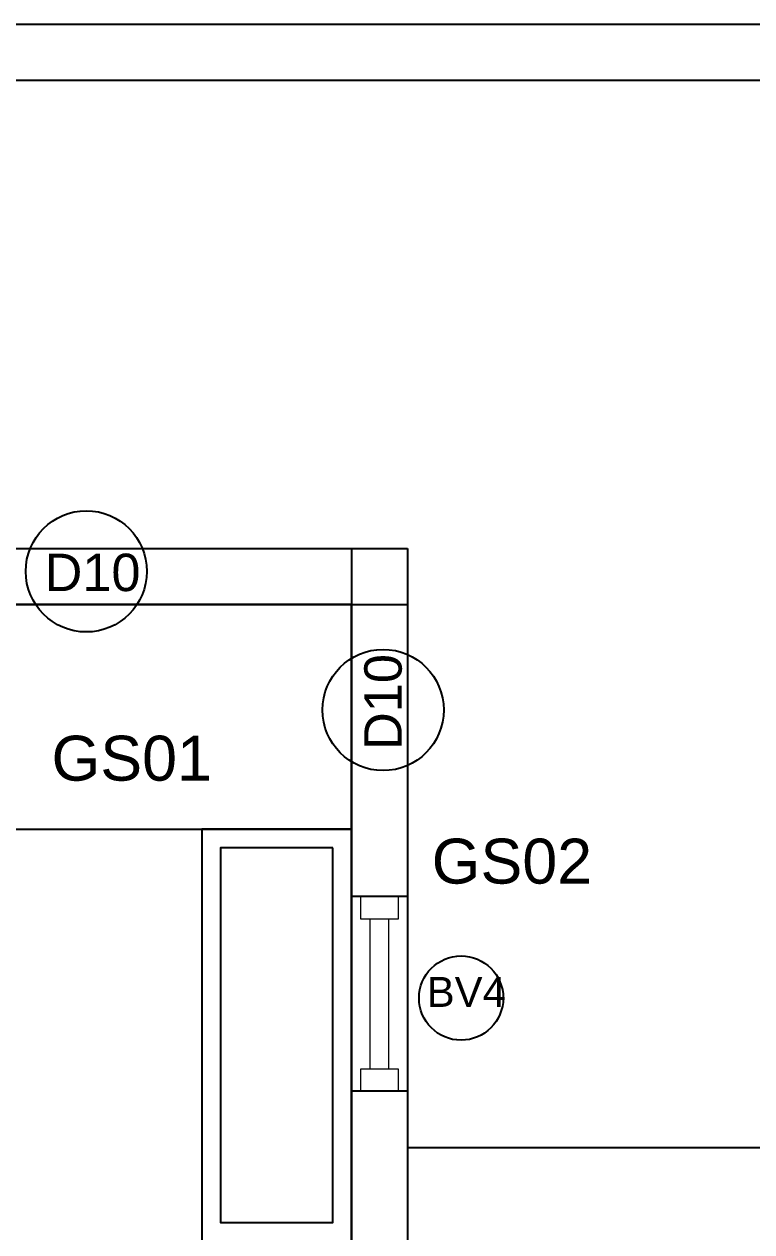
# Model space of a CAD drawing. Header units: centimetres. Extents: x -9 to 689, y 2 to 1997.
# Drawn here: x 241 to 435.4, y 1674.1 to 1996.6 of the extents above; entities that cross this region are included whole.
import ezdxf

# ---------------------------------------------------------------- set-up
doc = ezdxf.new("R2010")
doc.units = ezdxf.units.CM
doc.header["$MEASUREMENT"] = 0
for name, color, linetype in [('ARS-Dinding', 7, 'Continuous'), ('ARS-FURNITURE', 252, 'Continuous'), ('ARS-LANTAI', 2, 'Continuous'), ('TEKS', 7, 'Continuous')]:
    doc.layers.add(name, color=color, linetype=linetype)
doc.layers.add('ARS-KUSEN', color=25, linetype='Continuous', lineweight=9)
doc.styles.get("Standard").update_dxf_attribs({"font": 'arial.ttf'})

msp = doc.modelspace()

# ---------------------------------------------------------------- linework, layer by layer
at = {"layer": 'ARS-Dinding'}
for p, q in [((14.43, 1996.65), (654.43, 1996.65)), ((14.43, 1981.65), (654.43, 1981.65)), ((14.43, 1856.65), (343.43, 1856.65)), ((328.43, 1856.65), (328.43, 1476.65)), ((343.43, 1856.65), (343.43, 1476.65)), ((14.43, 1841.65), (343.43, 1841.65)), ((343.43, 1763.68), (328.43, 1763.68)), ((343.43, 1711.68), (328.43, 1711.68))]:
    msp.add_line(p, q, dxfattribs=at)
msp.add_lwpolyline([(29.43, 1781.65), (328.43, 1781.65), (328.43, 1841.65), (29.43, 1841.65)], close=True, dxfattribs=at)
at = {"layer": 'ARS-FURNITURE'}
for points in [[(328.43, 1781.65), (288.43, 1781.65), (288.43, 1671.65), (328.43, 1671.65)], [(323.43, 1776.65), (293.43, 1776.65), (293.43, 1676.65), (323.43, 1676.65)]]:
    msp.add_lwpolyline(points, close=True, dxfattribs=at)
at = {"layer": 'ARS-KUSEN'}
for p, q in [((333.43, 1717.68), (333.43, 1757.68)), ((338.43, 1717.68), (338.43, 1757.68))]:
    msp.add_line(p, q, dxfattribs=at)
for points in [[(330.93, 1757.68), (330.93, 1763.68), (340.93, 1763.68), (340.93, 1757.68)], [(330.93, 1711.68), (330.93, 1717.68), (340.93, 1717.68), (340.93, 1711.68)]]:
    msp.add_lwpolyline(points, close=True, dxfattribs=at)
at = {"layer": 'ARS-LANTAI'}
msp.add_line((343.43, 1696.65), (588.34, 1696.65), dxfattribs=at)
at = {"layer": 'TEKS', "color": 5}
for centre in [(257.58, 1850.52), (336.9, 1813.5)]:
    msp.add_circle(centre, 16.19, dxfattribs=at)
at = {"layer": 'TEKS'}
msp.add_circle((357.74, 1736.57), 11.25, dxfattribs=at)

# ---------------------------------------------------------------- texts
at = {"layer": 'TEKS', "attachment_point": 1}
for s, insert, char_height in [('D10', (246.44, 1855.24), 10), ('BV4', (348.56, 1742.21), 8)]:
    msp.add_mtext_dynamic_manual_height_columns(s, width=29.6432, gutter_width=1, heights=[0], dxfattribs=dict(at, insert=insert, char_height=char_height))
at = {"layer": 'TEKS', "insert": (331.86, 1802.81), "char_height": 10, "attachment_point": 1, "rotation": 90}
msp.add_mtext_dynamic_manual_height_columns('D10', width=29.6432, gutter_width=1, heights=[0], dxfattribs=at)
at = {"layer": 'TEKS', "color": 6, "char_height": 12, "attachment_point": 1}
for s, insert in [('GS01', (248.28, 1806.63)), ('GS02', (349.88, 1779.14))]:
    msp.add_mtext_dynamic_manual_height_columns(s, width=29.6432, gutter_width=1, heights=[0], dxfattribs=dict(at, insert=insert))

doc.saveas('drawing.dxf')
